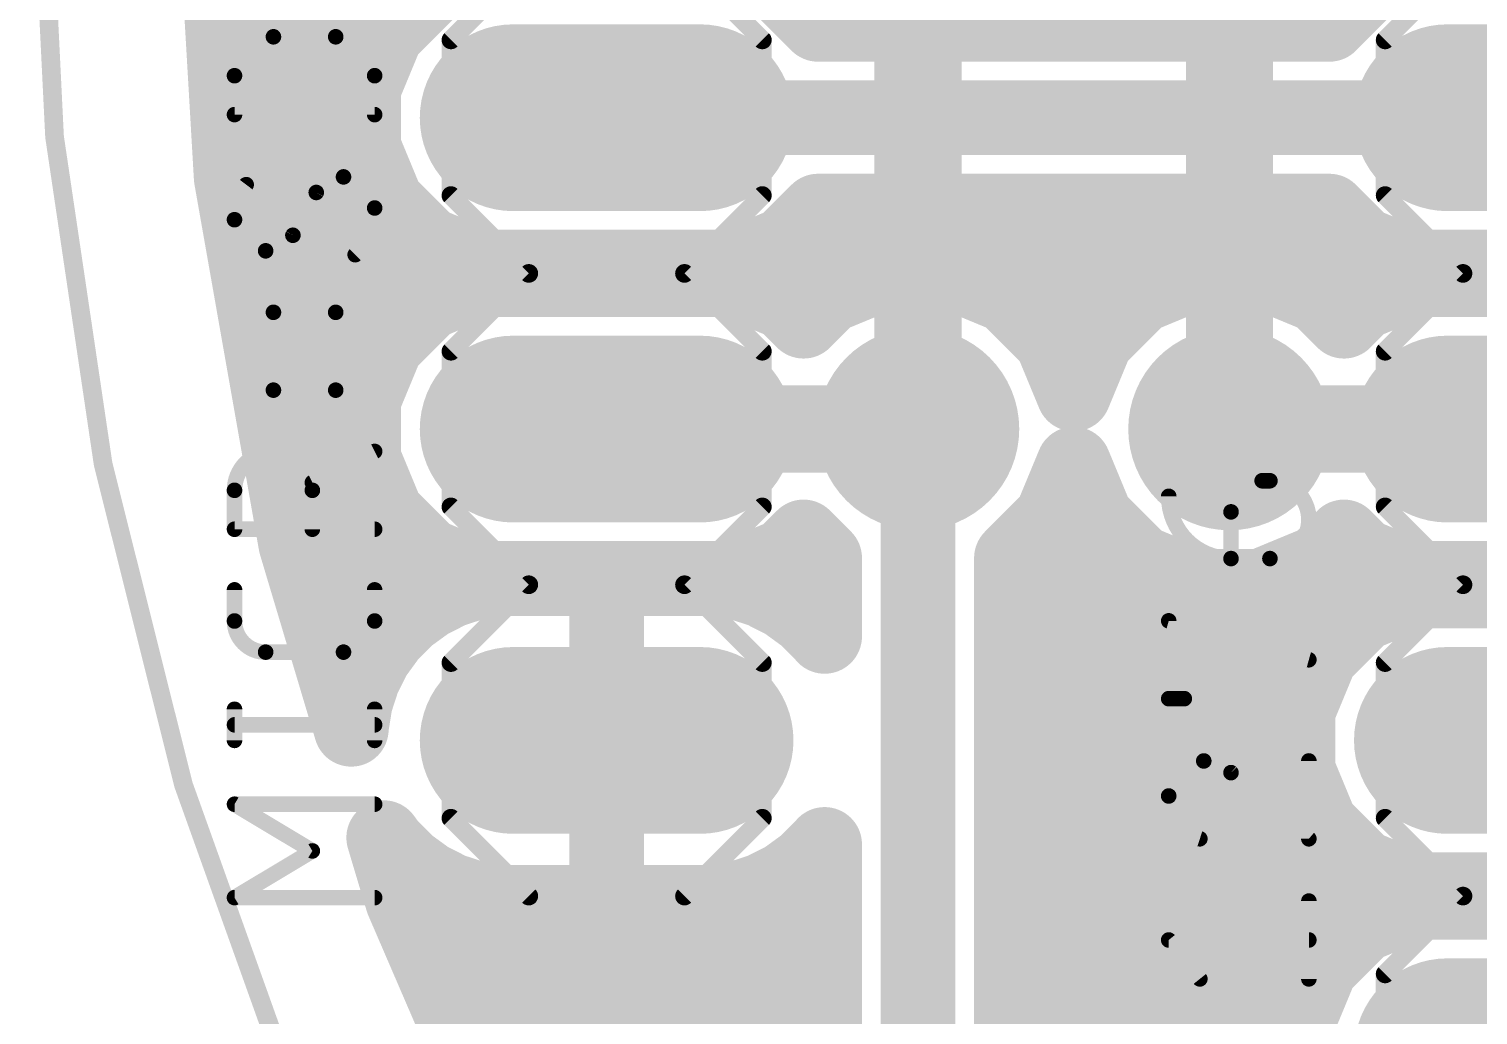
# Model space of a CAD drawing. Extents: x 30.8 to 86, y 18.1 to 73.3.
# Drawn here: x 30.85 to 42.67, y 35.86 to 43.9 of the extents above; entities that cross this region are included whole.
import ezdxf

# ---------------------------------------------------------------- set-up
doc = ezdxf.new("R2010")
doc.units = 0
for name, color, linetype in [('1', 12, 'CONTINUOUS'), ('16', 132, 'CONTINUOUS'), ('17', 110, 'CONTINUOUS'), ('18', 110, 'CONTINUOUS'), ('20', 31, 'CONTINUOUS'), ('21', 253, 'CONTINUOUS'), ('25', 253, 'CONTINUOUS'), ('51', 253, 'CONTINUOUS')]:
    doc.layers.add(name, color=color, linetype=linetype)

# ---------------------------------------------------------------- blocks, each defined once
blk = doc.blocks.new('LONGP100')
at = {"const_width": 1}
blk.add_lwpolyline([(-0.5, 0), (0.5, 0)], dxfattribs=at)
at = {"const_width": 0.5}
for points in [[(-0.5, 0.25, 1), (-0.5, -0.25)], [(0.5, -0.25, 1), (0.5, 0.25)]]:
    blk.add_lwpolyline(points, format="xyb", dxfattribs=at)
blk = doc.blocks.new('RECT')
blk.add_solid([(-0.5, -0.5), (0.5, -0.5), (-0.5, 0.5), (0.5, 0.5)])
blk = doc.blocks.new('ROUNDV')
at = {"const_width": 0.5}
blk.add_lwpolyline([(0, -0.25, 1), (0, 0.25, 1), (0, -0.25)], format="xyb", dxfattribs=at)

msp = doc.modelspace()

# ---------------------------------------------------------------- linework, layer by layer
at = {"layer": '1', "const_width": 0.7112}
for points in [[(38.1, 40.64), (38.1, 52.705)], [(40.64, 48.26), (40.64, 40.64)]]:
    msp.add_lwpolyline(points, dxfattribs=at)
at = {"layer": '1', "const_width": 0.3556}
for points in [[(37.9222, 40.64, 1), (38.2778, 40.64)], [(40.4622, 40.64, 1), (40.8178, 40.64)]]:
    msp.add_lwpolyline(points, format="xyb", dxfattribs=at)
at = {"layer": '16'}
for points, const_width in [([(32.498, 42.6901), (32.3215, 45.72)], 0.6096), ([(34.1074, 44.2136), (33.7644, 43.8706)], 0.6096), ([(37.2842, 43.942), (37.0126, 44.2136)], 0.6096), ([(41.7274, 44.2136), (41.4558, 43.942)], 0.6096), ([(41.4558, 43.942), (37.2842, 43.942)], 0.6096), ([(32.428, 43.8912), (33.785, 43.8912)], 0.6096), ([(33.7644, 43.8706), (33.5788, 43.4225)], 0.6096), ([(33.5788, 43.4225), (33.5788, 42.9375)], 0.6096), ([(32.4635, 43.2816), (33.5788, 43.2816)], 0.6096), ([(35.56, 43.18), (43.18, 43.18)], 0.6096), ([(33.5788, 42.9375), (33.7644, 42.4894)], 0.6096), ([(33.025, 39.7013), (32.498, 42.6901)], 0.6096), ([(32.5012, 42.672), (33.6888, 42.672)], 0.6096), ([(33.7644, 42.4894), (34.1074, 42.1464)], 0.6096), ([(37.0126, 42.1464), (37.2842, 42.418)], 0.6096), ([(37.2842, 42.418), (41.4558, 42.418)], 0.6096), ([(41.4558, 42.418), (41.7274, 42.1464)], 0.6096), ([(34.1074, 42.1464), (34.5555, 41.9608)], 0.6096), ([(36.5645, 41.9608), (37.0126, 42.1464)], 0.6096), ([(41.7274, 42.1464), (42.1755, 41.9608)], 0.6096), ([(32.6087, 42.0624), (34.3102, 42.0624)], 0.6096), ([(36.8098, 42.0624), (41.9302, 42.0624)], 0.6096), ([(34.5555, 41.9608), (36.5645, 41.9608)], 0.6096), ([(37.8449, 41.9227), (37.3734, 41.7274)], 0.6096), ([(38.3551, 41.9227), (37.8449, 41.9227)], 0.6096), ([(38.8266, 41.7274), (38.3551, 41.9227)], 0.6096), ([(40.3849, 41.9227), (39.9134, 41.7274)], 0.6096), ([(40.8951, 41.9227), (40.3849, 41.9227)], 0.6096), ([(41.3666, 41.7274), (40.8951, 41.9227)], 0.6096), ([(42.1755, 41.9608), (44.1845, 41.9608)], 0.6096), ([(34.5555, 41.8592), (34.1074, 41.6736)], 0.6096), ([(36.5645, 41.8592), (34.5555, 41.8592)], 0.6096), ([(37.0126, 41.6736), (36.5645, 41.8592)], 0.6096), ([(42.1755, 41.8592), (41.7274, 41.6736)], 0.6096), ([(44.1845, 41.8592), (42.1755, 41.8592)], 0.6096), ([(34.1074, 41.6736), (33.7644, 41.3306)], 0.6096), ([(37.1661, 41.5201), (37.0126, 41.6736)], 0.6096), ([(37.3734, 41.7274), (37.1661, 41.5201)], 0.6096), ([(39.1874, 41.3666), (38.8266, 41.7274)], 0.6096), ([(39.9134, 41.7274), (39.5526, 41.3666)], 0.6096), ([(41.5739, 41.5201), (41.3666, 41.7274)], 0.6096), ([(41.7274, 41.6736), (41.5739, 41.5201)], 0.6096), ([(32.7161, 41.4528), (33.8866, 41.4528)], 0.6096), ([(39.1012, 41.4528), (39.6388, 41.4528)], 0.6096), ([(33.7644, 41.3306), (33.5788, 40.8825)], 0.6096), ([(39.37, 40.9258), (39.1874, 41.3666)], 0.6096), ([(39.5526, 41.3666), (39.37, 40.9258)], 0.6096), ([(32.8236, 40.8432), (33.5788, 40.8432)], 0.6096), ([(33.5788, 40.8825), (33.5788, 40.3975)], 0.6096), ([(35.56, 40.64), (38.1, 40.64)], 0.7112), ([(38.1, 34.29), (38.1, 40.64)], 0.6096), ([(40.64, 40.64), (43.18, 40.64)], 0.7112), ([(33.5788, 40.3975), (33.7644, 39.9494)], 0.6096), ([(39.1874, 39.9134), (39.37, 40.3542)], 0.6096), ([(39.37, 40.3542), (39.5526, 39.9134)], 0.6096), ([(32.9311, 40.2336), (33.6467, 40.2336)], 0.6096), ([(39.32, 40.2336), (39.42, 40.2336)], 0.6096), ([(33.7644, 39.9494), (34.1074, 39.6064)], 0.6096), ([(38.862, 39.588), (39.1874, 39.9134)], 0.6096), ([(39.5526, 39.9134), (39.9134, 39.5526)], 0.6096), ([(33.4772, 38.1908), (33.025, 39.7013)], 0.6096), ([(37.0126, 39.6064), (37.1661, 39.7599)], 0.6096), ([(37.1661, 39.7599), (37.338, 39.588)], 0.6096), ([(41.3666, 39.5526), (41.5739, 39.7599)], 0.6096), ([(41.5739, 39.7599), (41.7274, 39.6064)], 0.6096), ([(33.0481, 39.624), (34.0898, 39.624)], 0.6096), ([(34.1074, 39.6064), (34.5555, 39.4208)], 0.6096), ([(36.5645, 39.4208), (37.0126, 39.6064)], 0.6096), ([(37.0302, 39.624), (37.302, 39.624)], 0.6096), ([(37.338, 39.588), (37.338, 38.9487)], 0.6096), ([(38.862, 34.6056), (38.862, 39.588)], 0.6096), ([(38.898, 39.624), (39.842, 39.624)], 0.6096), ([(39.9134, 39.5526), (40.3849, 39.3573)], 0.6096), ([(40.8951, 39.3573), (41.3666, 39.5526)], 0.6096), ([(41.438, 39.624), (41.7098, 39.624)], 0.6096), ([(41.7274, 39.6064), (42.1755, 39.4208)], 0.6096), ([(34.694, 39.4208), (34.4887, 39.3883)], 0.6096), ([(34.5555, 39.4208), (36.5645, 39.4208)], 0.6096), ([(35.56, 39.4208), (34.694, 39.4208)], 0.6096), ([(36.426, 39.4208), (35.56, 39.4208)], 0.6096), ([(35.56, 39.4208), (35.56, 38.1)], 0.6096), ([(35.56, 38.1), (35.56, 39.4208)], 0.6096), ([(36.6313, 39.3883), (36.426, 39.4208)], 0.6096), ([(42.1755, 39.4208), (44.1845, 39.4208)], 0.6096), ([(34.291, 39.324), (34.1057, 39.2296)], 0.6096), ([(34.4887, 39.3883), (34.291, 39.324)], 0.6096), ([(36.829, 39.324), (36.6313, 39.3883)], 0.6096), ([(37.0143, 39.2296), (36.829, 39.324)], 0.6096), ([(40.3849, 39.3573), (40.8951, 39.3573)], 0.6096), ([(42.1755, 39.3192), (41.7274, 39.1336)], 0.6096), ([(44.1845, 39.3192), (42.1755, 39.3192)], 0.6096), ([(34.1057, 39.2296), (33.9376, 39.1074)], 0.6096), ([(37.1824, 39.1074), (37.0143, 39.2296)], 0.6096), ([(33.9376, 39.1074), (33.7906, 38.9604)], 0.6096), ([(37.3294, 38.9604), (37.1824, 39.1074)], 0.6096), ([(41.7274, 39.1336), (41.3844, 38.7906)], 0.6096), ([(33.2306, 39.0144), (33.8445, 39.0144)], 0.6096), ([(33.7906, 38.9604), (33.6684, 38.7923)], 0.6096), ([(35.56, 39.0144), (35.56, 39.0144)], 0.6096), ([(37.2755, 39.0144), (37.338, 39.0144)], 0.6096), ([(37.338, 38.9487), (37.3294, 38.9604)], 0.6096), ([(38.862, 39.0144), (41.6082, 39.0144)], 0.6096), ([(33.6684, 38.7923), (33.574, 38.607)], 0.6096), ([(41.3844, 38.7906), (41.1988, 38.3425)], 0.6096), ([(33.574, 38.607), (33.5097, 38.4093)], 0.6096), ([(33.4131, 38.4048), (33.509, 38.4048)], 0.6096), ([(33.5097, 38.4093), (33.4772, 38.2039)], 0.6096), ([(35.56, 38.4048), (35.56, 38.4048)], 0.6096), ([(38.862, 38.4048), (41.2246, 38.4048)], 0.6096), ([(41.1988, 38.3425), (41.1988, 37.8575)], 0.6096), ([(33.4772, 38.2039), (33.4772, 38.1908)], 0.6096), ([(35.56, 38.1), (35.56, 38.1)], 0.6096), ([(35.56, 36.7792), (35.56, 38.1)], 0.6096), ([(35.56, 38.1), (35.56, 38.1)], 0.6096), ([(35.56, 38.1), (35.56, 36.7792)], 0.6096), ([(35.56, 37.7952), (35.56, 37.7952)], 0.6096), ([(38.862, 37.7952), (41.2246, 37.7952)], 0.6096), ([(41.1988, 37.8575), (41.3844, 37.4094)], 0.6096), ([(41.3844, 37.4094), (41.7274, 37.0664)], 0.6096), ([(33.8954, 36.7938), (33.7419, 37.3065)], 0.6096), ([(33.7419, 37.3065), (33.7906, 37.2396)], 0.6096), ([(33.7781, 37.1856), (33.8445, 37.1856)], 0.6096), ([(33.7906, 37.2396), (33.9376, 37.0926)], 0.6096), ([(35.56, 37.1856), (35.56, 37.1856)], 0.6096), ([(37.1824, 37.0926), (37.3294, 37.2396)], 0.6096), ([(37.2755, 37.1856), (37.338, 37.1856)], 0.6096), ([(37.3294, 37.2396), (37.338, 37.2513)], 0.6096), ([(37.338, 37.2513), (37.338, 34.1384)], 0.6096), ([(38.862, 37.1856), (41.6082, 37.1856)], 0.6096), ([(33.9376, 37.0926), (34.1057, 36.9704)], 0.6096), ([(37.0143, 36.9704), (37.1824, 37.0926)], 0.6096), ([(41.7274, 37.0664), (42.1755, 36.8808)], 0.6096), ([(34.1057, 36.9704), (34.291, 36.876)], 0.6096), ([(36.829, 36.876), (37.0143, 36.9704)], 0.6096), ([(34.291, 36.876), (34.4887, 36.8117)], 0.6096), ([(34.4887, 36.8117), (34.694, 36.7792)], 0.6096), ([(36.426, 36.7792), (36.6313, 36.8117)], 0.6096), ([(36.6313, 36.8117), (36.829, 36.876)], 0.6096), ([(42.1755, 36.8808), (44.1845, 36.8808)], 0.6096), ([(35.0975, 34.007), (33.8954, 36.7938)], 0.6096), ([(34.694, 36.7792), (35.56, 36.7792)], 0.6096), ([(35.56, 36.7792), (36.426, 36.7792)], 0.6096), ([(42.1755, 36.7792), (41.7274, 36.5936)], 0.6096), ([(44.1845, 36.7792), (42.1755, 36.7792)], 0.6096), ([(33.9894, 36.576), (37.338, 36.576)], 0.6096), ([(38.862, 36.576), (41.7098, 36.576)], 0.6096), ([(41.7274, 36.5936), (41.3844, 36.2506)], 0.6096), ([(41.3844, 36.2506), (41.1988, 35.8025)], 0.6096), ([(34.2523, 35.9664), (37.338, 35.9664)], 0.6096), ([(38.862, 35.9664), (41.2667, 35.9664)], 0.6096), ([(41.1988, 35.8025), (41.1988, 35.3175)], 0.6096)]:
    msp.add_lwpolyline(points, dxfattribs=dict(at, const_width=const_width))
for points, const_width in [([(37.2842, 44.0944, 1), (37.2842, 43.7896)], 0.3048), ([(41.4558, 43.7896, 1), (41.4558, 44.0944)], 0.3048), ([(32.428, 44.0436, 1), (32.428, 43.7388)], 0.3048), ([(33.6566, 43.9784, 1), (33.8722, 43.7629)], 0.3048), ([(33.9052, 43.8123, 1), (33.6236, 43.9289)], 0.3048), ([(33.785, 43.7388, 1), (33.785, 44.0436)], 0.3048), ([(37.1764, 43.8342, 1), (37.392, 44.0498)], 0.3048), ([(41.348, 44.0498, 1), (41.5636, 43.8342)], 0.3048), ([(33.7312, 43.4225, 1), (33.4264, 43.4225)], 0.3048), ([(33.438, 43.4808, 1), (33.7196, 43.3642)], 0.3048), ([(32.4635, 43.434, 1), (32.4635, 43.1292)], 0.3048), ([(33.5788, 43.1292, 1), (33.5788, 43.434)], 0.3048), ([(35.56, 43.3324, 1), (35.56, 43.0276)], 0.3048), ([(33.7196, 42.9958, 1), (33.438, 42.8792)], 0.3048), ([(33.4264, 42.9375, 1), (33.7312, 42.9375)], 0.3048), ([(32.6481, 42.7166, 1), (32.3479, 42.6637)], 0.3048), ([(32.5012, 42.8244, 1), (32.5012, 42.5196)], 0.3048), ([(33.6888, 42.5196, 1), (33.6888, 42.8244)], 0.3048), ([(32.3458, 42.6813, 1), (32.6501, 42.699)], 0.3048), ([(33.8722, 42.5971, 1), (33.6566, 42.3816)], 0.3048), ([(33.6236, 42.4311, 1), (33.9052, 42.5477)], 0.3048), ([(37.2842, 42.5704, 1), (37.2842, 42.2656)], 0.3048), ([(37.392, 42.3102, 1), (37.1764, 42.5258)], 0.3048), ([(41.5636, 42.5258, 1), (41.348, 42.3102)], 0.3048), ([(41.4558, 42.2656, 1), (41.4558, 42.5704)], 0.3048), ([(34.1657, 42.2872, 1), (34.0491, 42.0056)], 0.3048), ([(37.0709, 42.0056, 1), (36.9543, 42.2872)], 0.3048), ([(41.7857, 42.2872, 1), (41.6691, 42.0056)], 0.3048), ([(32.6087, 42.2148, 1), (32.6087, 41.91)], 0.3048), ([(33.9996, 42.0386, 1), (34.2151, 42.2542)], 0.3048), ([(34.3102, 41.91, 1), (34.3102, 42.2148)], 0.3048), ([(36.8098, 42.2148, 1), (36.8098, 41.91)], 0.3048), ([(36.9049, 42.2542, 1), (37.1204, 42.0387)], 0.3048), ([(41.6196, 42.0387, 1), (41.8351, 42.2542)], 0.3048), ([(41.9302, 41.91, 1), (41.9302, 42.2148)], 0.3048), ([(34.5555, 42.1132, 1), (34.5555, 41.8084)], 0.3048), ([(34.4972, 41.82, 1), (34.6138, 42.1016)], 0.3048), ([(36.5062, 42.1016, 1), (36.6228, 41.82)], 0.3048), ([(36.5645, 41.8084, 1), (36.5645, 42.1132)], 0.3048), ([(37.8449, 42.0751, 1), (37.8449, 41.7703)], 0.3048), ([(37.9032, 41.7819, 1), (37.7865, 42.0635)], 0.3048), ([(38.4135, 42.0635, 1), (38.2968, 41.7819)], 0.3048), ([(38.3551, 41.7703, 1), (38.3551, 42.0751)], 0.3048), ([(40.3849, 42.0751, 1), (40.3849, 41.7703)], 0.3048), ([(40.4432, 41.7819, 1), (40.3265, 42.0635)], 0.3048), ([(40.9535, 42.0635, 1), (40.8368, 41.7819)], 0.3048), ([(40.8951, 41.7703, 1), (40.8951, 42.0751)], 0.3048), ([(42.1755, 42.1132, 1), (42.1755, 41.8084)], 0.3048), ([(42.1172, 41.82, 1), (42.2338, 42.1016)], 0.3048), ([(34.5555, 42.0116, 1), (34.5555, 41.7068)], 0.3048), ([(34.6138, 41.7184, 1), (34.4972, 42)], 0.3048), ([(36.6228, 42, 1), (36.5062, 41.7184)], 0.3048), ([(36.5645, 41.7068, 1), (36.5645, 42.0116)], 0.3048), ([(42.1755, 42.0116, 1), (42.1755, 41.7068)], 0.3048), ([(42.2338, 41.7184, 1), (42.1172, 42)], 0.3048), ([(34.0491, 41.8144, 1), (34.1657, 41.5328)], 0.3048), ([(34.2151, 41.5658, 1), (33.9996, 41.7813)], 0.3048), ([(37.1204, 41.7813, 1), (36.9049, 41.5658)], 0.3048), ([(36.9543, 41.5328, 1), (37.0709, 41.8144)], 0.3048), ([(37.3151, 41.8682, 1), (37.4317, 41.5866)], 0.3048), ([(37.4812, 41.6197, 1), (37.2656, 41.8352)], 0.3048), ([(38.9344, 41.8352, 1), (38.7188, 41.6197)], 0.3048), ([(38.7683, 41.5866, 1), (38.8849, 41.8682)], 0.3048), ([(39.8551, 41.8682, 1), (39.9717, 41.5866)], 0.3048), ([(40.0212, 41.6197, 1), (39.8056, 41.8352)], 0.3048), ([(41.4744, 41.8352, 1), (41.2588, 41.6197)], 0.3048), ([(41.3083, 41.5866, 1), (41.4249, 41.8682)], 0.3048), ([(41.6691, 41.8144, 1), (41.7857, 41.5328)], 0.3048), ([(41.8351, 41.5658, 1), (41.6196, 41.7813)], 0.3048), ([(32.7161, 41.6052, 1), (32.7161, 41.3004)], 0.3048), ([(33.8866, 41.3004, 1), (33.8866, 41.6052)], 0.3048), ([(37.0583, 41.6279, 1), (37.2739, 41.4123)], 0.3048), ([(37.0583, 41.4123, 1), (37.2739, 41.6279)], 0.3048), ([(39.1012, 41.6052, 1), (39.1012, 41.3004)], 0.3048), ([(39.6388, 41.3004, 1), (39.6388, 41.6052)], 0.3048), ([(41.4661, 41.6279, 1), (41.6817, 41.4123)], 0.3048), ([(41.4661, 41.4123, 1), (41.6817, 41.6279)], 0.3048), ([(33.9052, 41.2723, 1), (33.6236, 41.3889)], 0.3048), ([(39.3282, 41.4249, 1), (39.0466, 41.3083)], 0.3048), ([(39.0797, 41.2588, 1), (39.2952, 41.4744)], 0.3048), ([(39.4448, 41.4744, 1), (39.6603, 41.2588)], 0.3048), ([(39.6934, 41.3083, 1), (39.4118, 41.4249)], 0.3048), ([(33.6566, 41.4384, 1), (33.8722, 41.2229)], 0.3048), ([(32.8236, 40.9956, 1), (32.8236, 40.6908)], 0.3048), ([(33.7312, 40.8825, 1), (33.4264, 40.8825)], 0.3048), ([(33.5788, 40.6908, 1), (33.5788, 40.9956)], 0.3048), ([(39.2292, 40.9841, 1), (39.5108, 40.8675)], 0.3048), ([(39.2292, 40.8675, 1), (39.5108, 40.9841)], 0.3048), ([(33.438, 40.9408, 1), (33.7196, 40.8242)], 0.3048), ([(35.56, 40.8178, 1), (35.56, 40.4622)], 0.3556), ([(38.2524, 40.64, 1), (37.9476, 40.64)], 0.3048), ([(38.1, 40.4622, 1), (38.1, 40.8178)], 0.3556), ([(40.64, 40.8178, 1), (40.64, 40.4622)], 0.3556), ([(33.7196, 40.4558, 1), (33.438, 40.3392)], 0.3048), ([(39.5108, 40.4125, 1), (39.2292, 40.2959)], 0.3048), ([(39.5108, 40.2959, 1), (39.2292, 40.4125)], 0.3048), ([(33.4264, 40.3975, 1), (33.7312, 40.3975)], 0.3048), ([(32.9311, 40.386, 1), (32.9311, 40.0812)], 0.3048), ([(33.6467, 40.0812, 1), (33.6467, 40.386)], 0.3048), ([(39.32, 40.386, 1), (39.32, 40.0812)], 0.3048), ([(39.42, 40.0812, 1), (39.42, 40.386)], 0.3048), ([(33.8722, 40.0571, 1), (33.6566, 39.8416)], 0.3048), ([(39.2952, 39.8056, 1), (39.0797, 40.0212)], 0.3048), ([(39.6603, 40.0212, 1), (39.4448, 39.8056)], 0.3048), ([(33.6236, 39.8911, 1), (33.9052, 40.0077)], 0.3048), ([(39.0466, 39.9717, 1), (39.3282, 39.8551)], 0.3048), ([(39.4118, 39.8551, 1), (39.6934, 39.9717)], 0.3048), ([(33.171, 39.745, 1), (32.879, 39.6576)], 0.3048), ([(37.2739, 39.8677, 1), (37.0583, 39.6521)], 0.3048), ([(37.2739, 39.6521, 1), (37.0583, 39.8677)], 0.3048), ([(41.6817, 39.8677, 1), (41.4661, 39.6521)], 0.3048), ([(41.6817, 39.6521, 1), (41.4661, 39.8677)], 0.3048), ([(32.8749, 39.6748, 1), (33.1751, 39.7277)], 0.3048), ([(33.0481, 39.7764, 1), (33.0481, 39.4716)], 0.3048), ([(34.1657, 39.7472, 1), (34.0491, 39.4656)], 0.3048), ([(33.9996, 39.4986, 1), (34.2151, 39.7142)], 0.3048), ([(34.0898, 39.4716, 1), (34.0898, 39.7764)], 0.3048), ([(36.9049, 39.7142, 1), (37.1204, 39.4987)], 0.3048), ([(37.0302, 39.7764, 1), (37.0302, 39.4716)], 0.3048), ([(37.0709, 39.4656, 1), (36.9543, 39.7472)], 0.3048), ([(37.4904, 39.588, 1), (37.1856, 39.588)], 0.3048), ([(37.2302, 39.4802, 1), (37.4458, 39.6957)], 0.3048), ([(37.302, 39.4716, 1), (37.302, 39.7764)], 0.3048), ([(39.0144, 39.588, 1), (38.7096, 39.588)], 0.3048), ([(38.7542, 39.6957, 1), (38.9698, 39.4802)], 0.3048), ([(38.898, 39.7764, 1), (38.898, 39.4716)], 0.3048), ([(39.9717, 39.6934, 1), (39.8551, 39.4118)], 0.3048), ([(39.842, 39.4716, 1), (39.842, 39.7764)], 0.3048), ([(41.438, 39.7764, 1), (41.438, 39.4716)], 0.3048), ([(41.4249, 39.4118, 1), (41.3083, 39.6934)], 0.3048), ([(41.7857, 39.7472, 1), (41.6691, 39.4656)], 0.3048), ([(41.6196, 39.4986, 1), (41.8351, 39.7142)], 0.3048), ([(41.7098, 39.4716, 1), (41.7098, 39.7764)], 0.3048), ([(34.5555, 39.5732, 1), (34.5555, 39.2684)], 0.3048), ([(34.4972, 39.28, 1), (34.6138, 39.5616)], 0.3048), ([(34.694, 39.5732, 1), (34.694, 39.2684)], 0.3048), ([(34.7179, 39.2703, 1), (34.6702, 39.5713)], 0.3048), ([(35.56, 39.5732, 1), (35.56, 39.2684)], 0.3048), ([(35.7124, 39.4208, 1), (35.4076, 39.4208)], 0.3048), ([(35.7124, 39.4208, 1), (35.4076, 39.4208)], 0.3048), ([(35.56, 39.2684, 1), (35.56, 39.5732)], 0.3048), ([(36.4498, 39.5713, 1), (36.4021, 39.2703)], 0.3048), ([(36.5062, 39.5616, 1), (36.6228, 39.28)], 0.3048), ([(36.426, 39.2684, 1), (36.426, 39.5732)], 0.3048), ([(36.5645, 39.2684, 1), (36.5645, 39.5732)], 0.3048), ([(39.8056, 39.4448, 1), (40.0212, 39.6603)], 0.3048), ([(41.2588, 39.6603, 1), (41.4744, 39.4448)], 0.3048), ([(42.1755, 39.5732, 1), (42.1755, 39.2684)], 0.3048), ([(42.1172, 39.28, 1), (42.2338, 39.5616)], 0.3048), ([(34.2439, 39.469, 1), (34.3381, 39.1791)], 0.3048), ([(34.3602, 39.1882, 1), (34.2218, 39.4598)], 0.3048), ([(34.4649, 39.5388, 1), (34.5125, 39.2378)], 0.3048), ([(34.5358, 39.2433, 1), (34.4416, 39.5332)], 0.3048), ([(36.6784, 39.5332, 1), (36.5842, 39.2433)], 0.3048), ([(36.6074, 39.2378, 1), (36.6551, 39.5388)], 0.3048), ([(36.8982, 39.4598, 1), (36.7598, 39.1882)], 0.3048), ([(36.7819, 39.1791, 1), (36.8761, 39.469)], 0.3048), ([(40.3849, 39.5097, 1), (40.3849, 39.2049)], 0.3048), ([(40.3265, 39.2165, 1), (40.4432, 39.4981)], 0.3048), ([(40.8368, 39.4981, 1), (40.9535, 39.2165)], 0.3048), ([(40.8951, 39.2049, 1), (40.8951, 39.5097)], 0.3048), ([(42.1755, 39.4716, 1), (42.1755, 39.1668)], 0.3048), ([(42.2338, 39.1784, 1), (42.1172, 39.46)], 0.3048), ([(34.0366, 39.3654, 1), (34.1749, 39.0939)], 0.3048), ([(34.1953, 39.1064, 1), (34.0162, 39.3529)], 0.3048), ([(37.1038, 39.3529, 1), (36.9247, 39.1064)], 0.3048), ([(36.9451, 39.0939, 1), (37.0834, 39.3654)], 0.3048), ([(33.848, 39.2307, 1), (34.0271, 38.9842)], 0.3048), ([(34.0453, 38.9997, 1), (33.8298, 39.2152)], 0.3048), ([(37.2902, 39.2152, 1), (37.0747, 38.9997)], 0.3048), ([(37.0929, 38.9842, 1), (37.272, 39.2307)], 0.3048), ([(41.6691, 39.2744, 1), (41.7857, 38.9928)], 0.3048), ([(41.8351, 39.0258, 1), (41.6196, 39.2413)], 0.3048), ([(33.2306, 39.1668, 1), (33.2306, 38.862)], 0.3048), ([(33.9138, 38.8709, 1), (33.6673, 39.05)], 0.3048), ([(33.8445, 38.862, 1), (33.8445, 39.1668)], 0.3048), ([(35.56, 39.1668, 1), (35.56, 38.862)], 0.3048), ([(35.56, 38.862, 1), (35.56, 39.1668)], 0.3048), ([(37.2755, 39.1668, 1), (37.2755, 38.862)], 0.3048), ([(37.4528, 39.05, 1), (37.2061, 38.8709)], 0.3048), ([(37.338, 38.862, 1), (37.338, 39.1668)], 0.3048), ([(38.862, 39.1668, 1), (38.862, 38.862)], 0.3048), ([(41.6082, 38.862, 1), (41.6082, 39.1668)], 0.3048), ([(33.6828, 39.0682, 1), (33.8983, 38.8527)], 0.3048), ([(37.2147, 38.8591, 1), (37.4613, 39.0382)], 0.3048), ([(37.2217, 38.8527, 1), (37.4372, 39.0682)], 0.3048), ([(33.5451, 38.8818, 1), (33.7916, 38.7027)], 0.3048), ([(33.8041, 38.7231, 1), (33.5326, 38.8614)], 0.3048), ([(37.1856, 38.9487, 1), (37.4904, 38.9487)], 0.3048), ([(41.2766, 38.8984, 1), (41.4922, 38.6829)], 0.3048), ([(41.5252, 38.7323, 1), (41.2436, 38.8489)], 0.3048), ([(33.7189, 38.5599, 1), (33.429, 38.6541)], 0.3048), ([(33.4382, 38.6762, 1), (33.7098, 38.5378)], 0.3048), ([(33.4131, 38.5572, 1), (33.4131, 38.2524)], 0.3048), ([(33.6602, 38.3854, 1), (33.3592, 38.4331)], 0.3048), ([(33.509, 38.2524, 1), (33.509, 38.5572)], 0.3048), ([(35.56, 38.5572, 1), (35.56, 38.2524)], 0.3048), ([(35.56, 38.2524, 1), (35.56, 38.5572)], 0.3048), ([(38.862, 38.5572, 1), (38.862, 38.2524)], 0.3048), ([(41.2246, 38.2524, 1), (41.2246, 38.5572)], 0.3048), ([(33.3648, 38.4564, 1), (33.6547, 38.3622)], 0.3048), ([(41.3512, 38.3425, 1), (41.0464, 38.3425)], 0.3048), ([(41.058, 38.4008, 1), (41.3396, 38.2842)], 0.3048), ([(33.6296, 38.2039, 1), (33.3248, 38.2039)], 0.3048), ([(33.3267, 38.2278, 1), (33.6277, 38.1801)], 0.3048), ([(33.3248, 38.1908, 1), (33.6296, 38.1908)], 0.3048), ([(33.3312, 38.1471, 1), (33.6232, 38.2345)], 0.3048), ([(35.56, 38.2524, 1), (35.56, 37.9476)], 0.3048), ([(35.7124, 38.1, 1), (35.4076, 38.1)], 0.3048), ([(35.56, 38.2524, 1), (35.56, 37.9476)], 0.3048), ([(35.7124, 38.1, 1), (35.4076, 38.1)], 0.3048), ([(35.56, 37.9476, 1), (35.56, 38.2524)], 0.3048), ([(35.56, 37.9476, 1), (35.56, 38.2524)], 0.3048), ([(35.4076, 38.1, 1), (35.7124, 38.1)], 0.3048), ([(35.4076, 38.1, 1), (35.7124, 38.1)], 0.3048), ([(35.56, 37.9476, 1), (35.56, 37.6428)], 0.3048), ([(35.56, 37.6428, 1), (35.56, 37.9476)], 0.3048), ([(38.862, 37.9476, 1), (38.862, 37.6428)], 0.3048), ([(41.3396, 37.9158, 1), (41.058, 37.7992)], 0.3048), ([(41.2246, 37.6428, 1), (41.2246, 37.9476)], 0.3048), ([(41.0464, 37.8575, 1), (41.3512, 37.8575)], 0.3048), ([(41.4922, 37.5171, 1), (41.2766, 37.3016)], 0.3048), ([(33.8879, 37.3502, 1), (33.5959, 37.2628)], 0.3048), ([(33.8652, 37.396, 1), (33.6186, 37.2169)], 0.3048), ([(41.2436, 37.3511, 1), (41.5252, 37.4677)], 0.3048), ([(33.7781, 37.338, 1), (33.7781, 37.0332)], 0.3048), ([(33.8983, 37.3473, 1), (33.6828, 37.1318)], 0.3048), ([(33.6673, 37.15, 1), (33.9138, 37.3291)], 0.3048), ([(33.8445, 37.0332, 1), (33.8445, 37.338)], 0.3048), ([(35.56, 37.338, 1), (35.56, 37.0332)], 0.3048), ([(35.56, 37.0332, 1), (35.56, 37.338)], 0.3048), ([(37.2755, 37.338, 1), (37.2755, 37.0332)], 0.3048), ([(37.2061, 37.3291, 1), (37.4528, 37.15)], 0.3048), ([(37.4904, 37.2513, 1), (37.1856, 37.2513)], 0.3048), ([(37.4613, 37.1618, 1), (37.2147, 37.3409)], 0.3048), ([(37.4372, 37.1318, 1), (37.2217, 37.3473)], 0.3048), ([(37.338, 37.0332, 1), (37.338, 37.338)], 0.3048), ([(38.862, 37.338, 1), (38.862, 37.0332)], 0.3048), ([(41.6082, 37.0332, 1), (41.6082, 37.338)], 0.3048), ([(34.0271, 37.2158, 1), (33.848, 36.9693)], 0.3048), ([(33.8298, 36.9848, 1), (34.0453, 37.2003)], 0.3048), ([(37.0747, 37.2003, 1), (37.2902, 36.9848)], 0.3048), ([(37.272, 36.9693, 1), (37.0929, 37.2158)], 0.3048), ([(41.7857, 37.2072, 1), (41.6691, 36.9256)], 0.3048), ([(34.1749, 37.1061, 1), (34.0366, 36.8346)], 0.3048), ([(34.0162, 36.8471, 1), (34.1953, 37.0936)], 0.3048), ([(36.9247, 37.0936, 1), (37.1038, 36.8471)], 0.3048), ([(37.0834, 36.8346, 1), (36.9451, 37.1061)], 0.3048), ([(41.6196, 36.9586, 1), (41.8351, 37.1742)], 0.3048), ([(34.3381, 37.0209, 1), (34.2439, 36.731)], 0.3048), ([(34.2218, 36.7402, 1), (34.3602, 37.0118)], 0.3048), ([(34.5125, 36.9622, 1), (34.4649, 36.6612)], 0.3048), ([(36.6551, 36.6612, 1), (36.6074, 36.9622)], 0.3048), ([(36.7598, 37.0118, 1), (36.8982, 36.7402)], 0.3048), ([(36.8761, 36.731, 1), (36.7819, 37.0209)], 0.3048), ([(42.1755, 37.0332, 1), (42.1755, 36.7284)], 0.3048), ([(42.1172, 36.74, 1), (42.2338, 37.0216)], 0.3048), ([(34.0354, 36.8541, 1), (33.7555, 36.7334)], 0.3048), ([(34.4416, 36.6668, 1), (34.5358, 36.9567)], 0.3048), ([(34.694, 36.9316, 1), (34.694, 36.6268)], 0.3048), ([(34.6702, 36.6287, 1), (34.7179, 36.9297)], 0.3048), ([(35.56, 36.9316, 1), (35.56, 36.6268)], 0.3048), ([(35.56, 36.6268, 1), (35.56, 36.9316)], 0.3048), ([(36.4021, 36.9297, 1), (36.4498, 36.6287)], 0.3048), ([(36.426, 36.6268, 1), (36.426, 36.9316)], 0.3048), ([(36.5842, 36.9567, 1), (36.6784, 36.6668)], 0.3048), ([(42.1755, 36.9316, 1), (42.1755, 36.6268)], 0.3048), ([(42.2338, 36.6384, 1), (42.1172, 36.92)], 0.3048), ([(33.7494, 36.7501, 1), (34.0414, 36.8375)], 0.3048), ([(33.9894, 36.7284, 1), (33.9894, 36.4236)], 0.3048), ([(35.4076, 36.7792, 1), (35.7124, 36.7792)], 0.3048), ([(35.4076, 36.7792, 1), (35.7124, 36.7792)], 0.3048), ([(37.338, 36.4236, 1), (37.338, 36.7284)], 0.3048), ([(38.862, 36.7284, 1), (38.862, 36.4236)], 0.3048), ([(41.6691, 36.7344, 1), (41.7857, 36.4528)], 0.3048), ([(41.8351, 36.4858, 1), (41.6196, 36.7013)], 0.3048), ([(41.7098, 36.4236, 1), (41.7098, 36.7284)], 0.3048), ([(41.5252, 36.1923, 1), (41.2436, 36.3089)], 0.3048), ([(41.2766, 36.3584, 1), (41.4922, 36.1429)], 0.3048), ([(34.2523, 36.1188, 1), (34.2523, 35.814)], 0.3048), ([(37.338, 35.814, 1), (37.338, 36.1188)], 0.3048), ([(38.862, 36.1188, 1), (38.862, 35.814)], 0.3048), ([(41.2667, 35.814, 1), (41.2667, 36.1188)], 0.3048), ([(41.3512, 35.8025, 1), (41.0464, 35.8025)], 0.3048), ([(41.058, 35.8608, 1), (41.3396, 35.7442)], 0.3048)]:
    msp.add_lwpolyline(points, format="xyb", dxfattribs=dict(at, const_width=const_width))
at = {"layer": '20', "const_width": 0.1524}
msp.add_lwpolyline([(58.42, 18.2245, 1), (58.42, 73.2155, 1), (58.42, 18.2245)], format="xyb", dxfattribs=at)
at = {"layer": '21', "const_width": 0.1524}
for points in [[(34.29, 43.815), (34.925, 44.45)], [(36.195, 44.45), (36.83, 43.815)], [(41.91, 43.815), (42.545, 44.45)], [(34.29, 42.545), (34.29, 43.815)], [(36.83, 43.815), (36.83, 42.545)], [(41.91, 42.545), (41.91, 43.815)], [(34.925, 41.91), (34.29, 42.545)], [(36.83, 42.545), (36.195, 41.91)], [(42.545, 41.91), (41.91, 42.545)], [(34.29, 41.275), (34.925, 41.91)], [(34.925, 41.91), (36.195, 41.91)], [(36.195, 41.91), (36.83, 41.275)], [(41.91, 41.275), (42.545, 41.91)], [(42.545, 41.91), (43.815, 41.91)], [(34.29, 40.005), (34.29, 41.275)], [(36.83, 41.275), (36.83, 40.005)], [(41.91, 40.005), (41.91, 41.275)], [(34.925, 39.37), (34.29, 40.005)], [(36.83, 40.005), (36.195, 39.37)], [(41.91, 40.005), (42.545, 39.37)], [(34.29, 38.735), (34.925, 39.37)], [(34.925, 39.37), (36.195, 39.37)], [(36.195, 39.37), (36.83, 38.735)], [(41.91, 38.735), (42.545, 39.37)], [(42.545, 39.37), (43.815, 39.37)], [(34.29, 37.465), (34.29, 38.735)], [(36.83, 38.735), (36.83, 37.465)], [(41.91, 37.465), (41.91, 38.735)], [(34.29, 37.465), (34.925, 36.83)], [(36.195, 36.83), (36.83, 37.465)], [(42.545, 36.83), (41.91, 37.465)], [(34.925, 36.83), (36.195, 36.83)], [(41.91, 36.195), (42.545, 36.83)], [(42.545, 36.83), (43.815, 36.83)], [(41.91, 34.925), (41.91, 36.195)]]:
    msp.add_lwpolyline(points, dxfattribs=at)
at = {"layer": '21', "const_width": 0.0762}
for points in [[(34.3281, 43.815, 1), (34.2519, 43.815)], [(34.2631, 43.8419, 1), (34.3169, 43.7881)], [(36.8681, 43.815, 1), (36.7919, 43.815)], [(36.8031, 43.7881, 1), (36.8569, 43.8419)], [(41.9481, 43.815, 1), (41.8719, 43.815)], [(41.8831, 43.8419, 1), (41.9369, 43.7881)], [(34.2519, 42.545, 1), (34.3281, 42.545)], [(34.3169, 42.5719, 1), (34.2631, 42.5181)], [(36.7919, 42.545, 1), (36.8681, 42.545)], [(36.8569, 42.5181, 1), (36.8031, 42.5719)], [(41.8719, 42.545, 1), (41.9481, 42.545)], [(41.9369, 42.5719, 1), (41.8831, 42.5181)], [(34.925, 41.9481, 1), (34.925, 41.8719)], [(34.9519, 41.8831, 1), (34.8981, 41.9369)], [(34.8981, 41.8831, 1), (34.9519, 41.9369)], [(36.2219, 41.9369, 1), (36.1681, 41.8831)], [(36.1681, 41.9369, 1), (36.2219, 41.8831)], [(36.195, 41.8719, 1), (36.195, 41.9481)], [(42.545, 41.9481, 1), (42.545, 41.8719)], [(42.5719, 41.8831, 1), (42.5181, 41.9369)], [(42.5181, 41.8831, 1), (42.5719, 41.9369)], [(34.3281, 41.275, 1), (34.2519, 41.275)], [(34.2631, 41.3019, 1), (34.3169, 41.2481)], [(36.8681, 41.275, 1), (36.7919, 41.275)], [(36.8031, 41.2481, 1), (36.8569, 41.3019)], [(41.9481, 41.275, 1), (41.8719, 41.275)], [(41.8831, 41.3019, 1), (41.9369, 41.2481)], [(34.3169, 40.0319, 1), (34.2631, 39.9781)], [(36.8569, 39.9781, 1), (36.8031, 40.0319)], [(41.9369, 40.0319, 1), (41.8831, 39.9781)], [(34.2519, 40.005, 1), (34.3281, 40.005)], [(36.7919, 40.005, 1), (36.8681, 40.005)], [(41.8719, 40.005, 1), (41.9481, 40.005)], [(34.925, 39.4081, 1), (34.925, 39.3319)], [(34.9519, 39.3431, 1), (34.8981, 39.3969)], [(34.8981, 39.3431, 1), (34.9519, 39.3969)], [(36.2219, 39.3969, 1), (36.1681, 39.3431)], [(36.1681, 39.3969, 1), (36.2219, 39.3431)], [(36.195, 39.3319, 1), (36.195, 39.4081)], [(42.545, 39.4081, 1), (42.545, 39.3319)], [(42.5719, 39.3431, 1), (42.5181, 39.3969)], [(42.5181, 39.3431, 1), (42.5719, 39.3969)], [(34.3281, 38.735, 1), (34.2519, 38.735)], [(34.2631, 38.7619, 1), (34.3169, 38.7081)], [(36.8681, 38.735, 1), (36.7919, 38.735)], [(36.8031, 38.7081, 1), (36.8569, 38.7619)], [(41.9481, 38.735, 1), (41.8719, 38.735)], [(41.8831, 38.7619, 1), (41.9369, 38.7081)], [(34.2519, 37.465, 1), (34.3281, 37.465)], [(34.3169, 37.4919, 1), (34.2631, 37.4381)], [(36.7919, 37.465, 1), (36.8681, 37.465)], [(36.8569, 37.4381, 1), (36.8031, 37.4919)], [(41.8719, 37.465, 1), (41.9481, 37.465)], [(41.9369, 37.4919, 1), (41.8831, 37.4381)], [(34.925, 36.8681, 1), (34.925, 36.7919)], [(34.8981, 36.8031, 1), (34.9519, 36.8569)], [(36.1681, 36.8569, 1), (36.2219, 36.8031)], [(36.195, 36.7919, 1), (36.195, 36.8681)], [(42.545, 36.8681, 1), (42.545, 36.7919)], [(42.5719, 36.8031, 1), (42.5181, 36.8569)], [(42.5181, 36.8031, 1), (42.5719, 36.8569)], [(41.9481, 36.195, 1), (41.8719, 36.195)], [(41.8831, 36.2219, 1), (41.9369, 36.1681)]]:
    msp.add_lwpolyline(points, format="xyb", dxfattribs=at)
at = {"layer": '25'}
for points, const_width in [([(32.8422, 43.8404, 0.4142), (32.5247, 43.5229)], 0.127), ([(32.8422, 43.8721, 1), (32.8422, 43.8086)], 0.0635), ([(32.8422, 43.8086, 1), (32.8422, 43.8721)], 0.0635), ([(33.6677, 43.5229, 0.4142), (33.3502, 43.8404)], 0.127), ([(33.3502, 43.8721, 1), (33.3502, 43.8086)], 0.0635), ([(33.3502, 43.8086, 1), (33.3502, 43.8721)], 0.0635), ([(32.5565, 43.5229, 1), (32.493, 43.5229)], 0.0635), ([(32.493, 43.5229, 1), (32.5565, 43.5229)], 0.0635), ([(33.6995, 43.5229, 1), (33.636, 43.5229)], 0.0635), ([(33.636, 43.5229, 1), (33.6995, 43.5229)], 0.0635), ([(32.5247, 43.2371, 1), (32.5247, 43.1736)], 0.0635), ([(33.6677, 43.1736, 1), (33.6677, 43.2371)], 0.0635), ([(32.493, 43.2054, 1), (32.5565, 43.2054)], 0.0635), ([(33.636, 43.2054, 1), (33.6995, 43.2054)], 0.0635), ([(32.62, 42.6339, 0.1623), (32.5247, 42.3481)], 0.127), ([(32.6453, 42.6148, 1), (32.5946, 42.6529)], 0.0635), ([(33.4137, 42.6974, 0.2656), (33.1915, 42.5704)], 0.127), ([(33.6677, 42.4434, 0.4142), (33.4137, 42.6974)], 0.127), ([(33.4137, 42.7291, 1), (33.4137, 42.6656)], 0.0635), ([(33.4137, 42.6656, 1), (33.4137, 42.7291)], 0.0635), ([(33.1641, 42.5865, 1), (33.2188, 42.5543)], 0.0635), ([(33.2193, 42.5552, 1), (33.1636, 42.5856)], 0.0635), ([(33.5089, 42.0624, 0.2), (33.6677, 42.4434)], 0.127), ([(33.6995, 42.4434, 1), (33.636, 42.4434)], 0.0635), ([(33.636, 42.4434, 1), (33.6995, 42.4434)], 0.0635), ([(32.5247, 42.3481, 0.4142), (32.7787, 42.0941)], 0.127), ([(32.5565, 42.3481, 1), (32.493, 42.3481)], 0.0635), ([(32.493, 42.3481, 1), (32.5565, 42.3481)], 0.0635), ([(32.7787, 42.0941, 0.2656), (33.001, 42.2211)], 0.127), ([(32.9731, 42.2363, 1), (33.0288, 42.2059)], 0.0635), ([(33.0283, 42.205, 1), (32.9736, 42.2373)], 0.0635), ([(32.7787, 42.1259, 1), (32.7787, 42.0624)], 0.0635), ([(32.7787, 42.0624, 1), (32.7787, 42.1259)], 0.0635), ([(33.4866, 42.0849, 1), (33.5313, 42.0398)], 0.0635), ([(32.8422, 41.5925, 1), (32.8422, 40.9575)], 0.127), ([(32.8422, 41.6242, 1), (32.8422, 41.5607)], 0.0635), ([(32.8422, 41.5607, 1), (32.8422, 41.6242)], 0.0635), ([(33.3502, 40.9575, 1), (33.3502, 41.5925)], 0.127), ([(33.3502, 41.6242, 1), (33.3502, 41.5607)], 0.0635), ([(33.3502, 41.5607, 1), (33.3502, 41.6242)], 0.0635), ([(32.8422, 40.9892, 1), (32.8422, 40.9257)], 0.0635), ([(32.8422, 40.9257, 1), (32.8422, 40.9892)], 0.0635), ([(33.3502, 40.9892, 1), (33.3502, 40.9257)], 0.0635), ([(33.3502, 40.9257, 1), (33.3502, 40.9892)], 0.0635), ([(33.1597, 40.1403, 1), (32.5247, 40.1403)], 0.127), ([(33.6819, 40.4294, 1), (33.6535, 40.4862)], 0.0635), ([(32.5565, 40.1403, 1), (32.493, 40.1403)], 0.0635), ([(33.1915, 40.1403, 1), (33.1279, 40.1403)], 0.0635), ([(33.1455, 40.2322, 1), (33.1739, 40.1754)], 0.0635), ([(40.9067, 40.2184, 0.4142), (40.6527, 39.9644)], 0.127), ([(40.9067, 40.2501, 1), (40.9067, 40.1866)], 0.0635), ([(40.9067, 40.1866, 1), (40.9067, 40.2501)], 0.0635), ([(40.9702, 39.5834, 1), (40.9702, 40.2184)], 0.127), ([(40.9702, 40.2501, 1), (40.9702, 40.1866)], 0.0635), ([(40.9702, 40.1866, 1), (40.9702, 40.2501)], 0.0635), ([(32.493, 40.1403, 1), (32.5565, 40.1403)], 0.0635), ([(33.1279, 40.1403, 1), (33.1915, 40.1403)], 0.0635), ([(40.1447, 40.0914, 0.4142), (40.6527, 39.5834)], 0.127), ([(40.1765, 40.0914, 1), (40.1129, 40.0914)], 0.0635), ([(40.6845, 39.9644, 1), (40.621, 39.9644)], 0.0635), ([(40.621, 39.9644, 1), (40.6845, 39.9644)], 0.0635), ([(32.5247, 39.8545, 1), (32.5247, 39.791)], 0.0635), ([(32.493, 39.8228, 1), (32.5565, 39.8228)], 0.0635), ([(33.1279, 39.8228, 1), (33.1915, 39.8228)], 0.0635), ([(33.6677, 39.791, 1), (33.6677, 39.8545)], 0.0635), ([(40.6527, 39.6151, 1), (40.6527, 39.5516)], 0.0635), ([(40.621, 39.5834, 1), (40.6845, 39.5834)], 0.0635), ([(40.6527, 39.5516, 1), (40.6527, 39.6151)], 0.0635), ([(40.9702, 39.6151, 1), (40.9702, 39.5516)], 0.0635), ([(40.9702, 39.5516, 1), (40.9702, 39.6151)], 0.0635), ([(32.5565, 39.3282, 1), (32.493, 39.3282)], 0.0635), ([(33.6995, 39.3282, 1), (33.636, 39.3282)], 0.0635), ([(32.5247, 39.0742, 0.4142), (32.7787, 38.8202)], 0.127), ([(32.5565, 39.0742, 1), (32.493, 39.0742)], 0.0635), ([(33.4137, 38.8202, 0.4142), (33.6677, 39.0742)], 0.127), ([(33.6995, 39.0742, 1), (33.636, 39.0742)], 0.0635), ([(40.1765, 39.0754, 1), (40.1129, 39.0754)], 0.0635), ([(40.1532, 39.1059, 1), (40.1362, 39.0448)], 0.0635), ([(32.493, 39.0742, 1), (32.5565, 39.0742)], 0.0635), ([(33.636, 39.0742, 1), (33.6995, 39.0742)], 0.0635), ([(32.7787, 38.8519, 1), (32.7787, 38.7884)], 0.0635), ([(32.7787, 38.7884, 1), (32.7787, 38.8519)], 0.0635), ([(33.4137, 38.8519, 1), (33.4137, 38.7884)], 0.0635), ([(33.4137, 38.7884, 1), (33.4137, 38.8519)], 0.0635), ([(41.2792, 38.7273, 1), (41.2962, 38.7884)], 0.0635), ([(32.5565, 38.354, 1), (32.493, 38.354)], 0.0635), ([(33.6995, 38.354, 1), (33.636, 38.354)], 0.0635), ([(40.1447, 38.4721, 1), (40.1447, 38.4086)], 0.0635), ([(40.1129, 38.4404, 1), (40.1765, 38.4404)], 0.0635), ([(40.2717, 38.4086, 1), (40.2717, 38.4721)], 0.0635), ([(32.5247, 38.2588, 1), (32.5247, 38.1953)], 0.0635), ([(33.6677, 38.1953, 1), (33.6677, 38.2588)], 0.0635), ([(32.493, 38.1, 1), (32.5565, 38.1)], 0.0635), ([(33.636, 38.1, 1), (33.6995, 38.1)], 0.0635), ([(40.4305, 37.9324, 0.4142), (40.1447, 37.6466)], 0.127), ([(40.4304, 37.9641, 1), (40.4305, 37.9006)], 0.0635), ([(40.6527, 37.8371, 0.2053), (40.4305, 37.9324)], 0.127), ([(40.4305, 37.9006, 1), (40.4305, 37.9641)], 0.0635), ([(41.3195, 37.9324, 1), (41.2559, 37.9324)], 0.0635), ([(40.6733, 37.8613, 1), (40.6321, 37.8129)], 0.0635), ([(40.6297, 37.8152, 1), (40.6757, 37.859)], 0.0635), ([(40.1447, 37.6466, 0.3252), (40.3987, 37.2974)], 0.127), ([(40.1765, 37.6466, 1), (40.1129, 37.6466)], 0.0635), ([(32.5247, 37.6111, 1), (32.5247, 37.5476)], 0.0635), ([(32.541, 37.6065, 1), (32.5084, 37.5521)], 0.0635), ([(33.6677, 37.5476, 1), (33.6677, 37.6111)], 0.0635), ([(40.1129, 37.6466, 1), (40.1765, 37.6466)], 0.0635), ([(40.3889, 37.2672, 1), (40.4085, 37.3276)], 0.0635), ([(41.2671, 37.2732, 1), (41.3083, 37.3215)], 0.0635), ([(33.176, 37.1711, 1), (33.1434, 37.2255)], 0.0635), ([(33.1434, 37.1711, 1), (33.176, 37.2255)], 0.0635), ([(41.2559, 37.2974, 1), (41.3195, 37.2974)], 0.0635), ([(32.5247, 36.8491, 1), (32.5247, 36.7856)], 0.0635), ([(32.5084, 36.8445, 1), (32.541, 36.7901)], 0.0635), ([(33.6677, 36.7856, 1), (33.6677, 36.8491)], 0.0635), ([(41.3195, 36.7894, 1), (41.2559, 36.7894)], 0.0635), ([(40.1695, 36.4917, 1), (40.1199, 36.452)], 0.0635), ([(40.1447, 36.5036, 1), (40.1447, 36.4401)], 0.0635), ([(41.2877, 36.4401, 1), (41.2877, 36.5036)], 0.0635), ([(40.3739, 36.1345, 1), (40.4235, 36.1742)], 0.0635), ([(41.2559, 36.1544, 1), (41.3195, 36.1544)], 0.0635)]:
    msp.add_lwpolyline(points, format="xyb", dxfattribs=dict(at, const_width=const_width))
at = {"layer": '25', "const_width": 0.127}
for points in [[(32.8422, 43.8404), (33.3502, 43.8404)], [(32.5247, 43.2054), (32.5247, 43.5229)], [(33.6677, 43.5229), (33.6677, 43.2054)], [(33.6677, 43.2054), (32.5247, 43.2054)], [(33.1915, 42.5704), (33.001, 42.2211)], [(32.8422, 41.5925), (33.3502, 41.5925)], [(33.3502, 40.9575), (32.8422, 40.9575)], [(33.6677, 40.4578), (33.1597, 40.2038)], [(32.5247, 39.8228), (32.5247, 40.1403)], [(33.1597, 40.1403), (33.1597, 39.8228)], [(40.9067, 40.2184), (40.9702, 40.2184)], [(40.6527, 39.5834), (40.6527, 39.9644)], [(33.6677, 39.8228), (32.5247, 39.8228)], [(40.9702, 39.5834), (40.6527, 39.5834)], [(32.5247, 39.0742), (32.5247, 39.3282)], [(33.6677, 39.3282), (33.6677, 39.0742)], [(40.1447, 38.4404), (40.1447, 39.0754)], [(40.1447, 39.0754), (41.2877, 38.7579)], [(33.4137, 38.8202), (32.7787, 38.8202)], [(32.5247, 38.1), (32.5247, 38.354)], [(33.6677, 38.1), (33.6677, 38.354)], [(40.2717, 38.4404), (40.1447, 38.4404)], [(32.5247, 38.227), (33.6677, 38.227)], [(41.2877, 37.2974), (41.2877, 37.9324)], [(40.6527, 37.8371), (41.2877, 37.2974)], [(33.1597, 37.1983), (32.5247, 37.5793)], [(32.5247, 37.5793), (33.6677, 37.5793)], [(32.5247, 36.8173), (33.1597, 37.1983)], [(33.6677, 36.8173), (32.5247, 36.8173)], [(41.2877, 36.1544), (41.2877, 36.7894)], [(40.3987, 36.1544), (40.1447, 36.4719)], [(40.1447, 36.4719), (41.2877, 36.4719)]]:
    msp.add_lwpolyline(points, dxfattribs=at)

# ---------------------------------------------------------------- block references
at = {"layer": '17', "xscale": 1.524, "yscale": 1.524, "rotation": 180}
for p in [(35.56, 43.18), (35.56, 43.18), (43.18, 43.18), (43.18, 43.18), (35.56, 40.64), (35.56, 40.64), (43.18, 40.64), (43.18, 40.64), (35.56, 38.1), (35.56, 38.1), (43.18, 38.1), (43.18, 38.1), (43.18, 35.56), (43.18, 35.56)]:
    msp.add_blockref('LONGP100', p, dxfattribs=at)
at = {"layer": '18', "xscale": 1.651, "yscale": 1.651}
for p in [(38.1, 40.64), (38.1, 40.64), (40.64, 40.64), (40.64, 40.64)]:
    msp.add_blockref('ROUNDV', p, dxfattribs=at)
at = {"layer": '51', "xscale": 0.508, "yscale": 0.508, "rotation": 90}
for p in [(35.56, 43.18), (35.56, 40.64), (35.56, 38.1)]:
    msp.add_blockref('RECT', p, dxfattribs=at)

doc.saveas('drawing.dxf')
